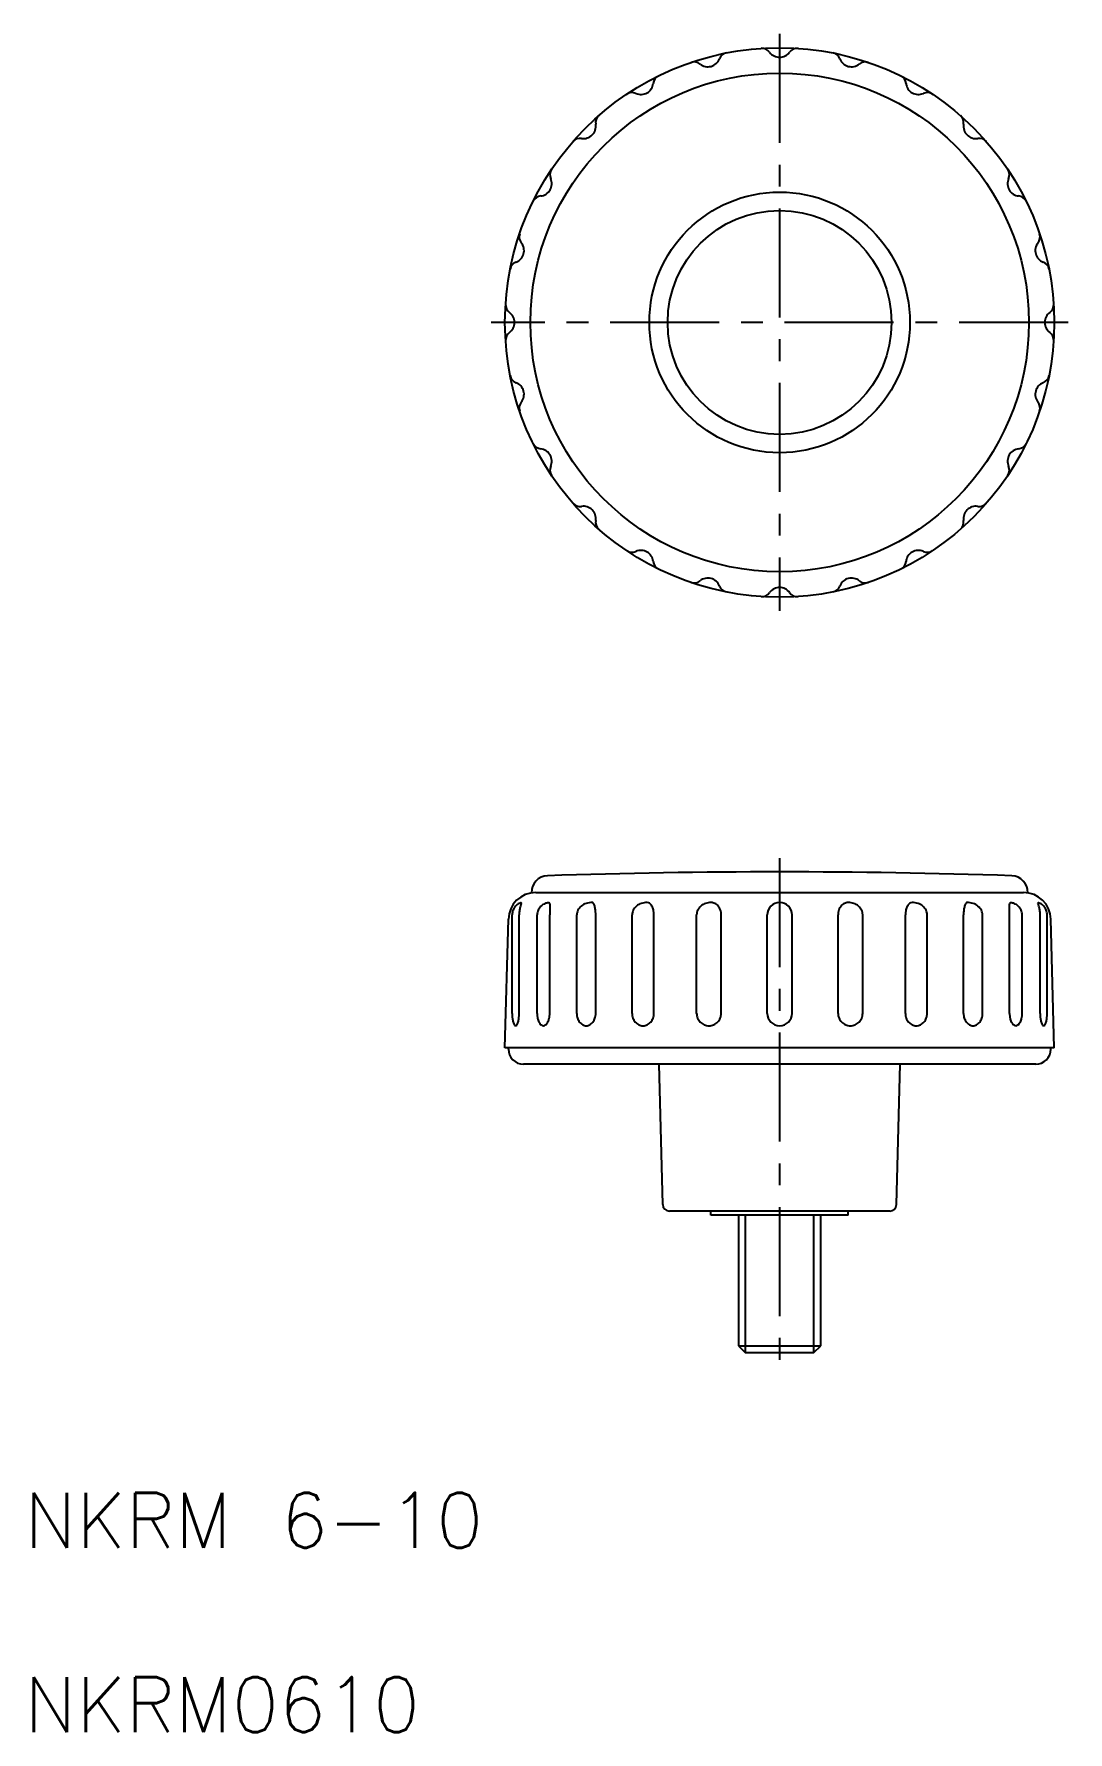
# Model space of a CAD drawing. Extents: x 59 to 134, y 87 to 210.
import ezdxf
from ezdxf.enums import TextEntityAlignment as Align

# ---------------------------------------------------------------- set-up
doc = ezdxf.new("R2010")
doc.units = 0
doc.header["$LTSCALE"] = 0.25
doc.linetypes.add('CENTER', pattern=[50.8, 31.75, -6.35, 6.35, -6.35])
doc.layers.get('0').update_dxf_attribs({"linetype": 'CONTINUOUS'})
doc.layers.add('CENTER', color=1, linetype='CENTER')
doc.styles.get("Standard").update_dxf_attribs({"font": 'txt.shx'})

msp = doc.modelspace()

# ---------------------------------------------------------------- linework, layer by layer
at = {"color": 7, "linetype": 'CONTINUOUS'}
for p, q in [((95.120943, 148.001529), (130.632514, 148.001529)), ((92.876728, 136.701529), (93.121628, 146.053883)), ((93.398729, 139.201529), (93.398729, 146.372514)), ((93.907855, 139.201529), (93.907855, 146.372514)), ((95.218775, 139.201529), (95.218775, 146.372514)), ((96.136186, 139.201529), (96.136186, 146.372514)), ((98.104159, 139.201529), (98.104159, 146.372514)), ((99.484566, 139.201529), (99.484566, 146.372514)), ((102.13386, 139.201529), (102.13386, 146.372514)), ((103.722413, 139.201529), (103.722413, 146.372514)), ((106.830865, 139.201529), (106.830865, 146.372514)), ((108.621386, 139.201529), (108.621386, 146.372514)), ((111.976728, 139.201529), (111.976728, 146.372514)), ((113.776728, 139.201529), (113.776728, 146.372514)), ((117.13207, 139.201529), (117.13207, 146.372514)), ((118.922592, 139.201529), (118.922592, 146.372514)), ((122.031044, 139.201529), (122.031044, 146.372514)), ((123.619596, 139.201529), (123.619596, 146.372514)), ((126.268891, 139.201529), (126.268891, 146.372514)), ((127.649298, 139.201529), (127.649298, 146.372514)), ((129.61727, 139.201529), (129.61727, 146.372514)), ((130.534682, 139.201529), (130.534682, 146.372514)), ((131.845601, 139.201529), (131.845601, 146.372514)), ((132.354727, 139.201529), (132.354727, 146.372514)), ((132.876728, 136.701529), (132.631828, 146.053883)), ((132.876728, 136.701529), (92.876728, 136.701529)), ((93.126728, 136.601529), (93.126728, 136.701529)), ((132.626728, 136.601529), (132.626728, 136.701529)), ((131.526728, 135.501529), (94.226728, 135.501529)), ((104.363978, 125.288441), (104.096539, 135.501529)), ((121.389478, 125.288441), (121.656918, 135.501529)), ((120.88965, 124.801529), (104.863807, 124.801529)), ((107.876728, 124.501529), (107.876728, 124.801529)), ((117.876728, 124.501529), (107.876728, 124.501529)), ((109.876728, 124.501529), (109.876728, 115.001529)), ((112.876729, 124.801529), (112.876828, 124.801529)), ((115.876728, 115.001529), (115.876728, 124.501529)), ((116.883189, 124.801529), (116.883189, 124.801629)), ((117.876728, 124.501529), (117.876728, 124.801529)), ((109.876728, 115.001529), (115.876728, 115.001529)), ((109.876728, 115.001529), (110.376728, 114.505504)), ((115.376728, 114.505504), (115.876728, 115.001529)), ((110.376728, 114.505504), (115.376728, 114.505504))]:
    msp.add_line(p, q, dxfattribs=at)
at = {"color": 3, "linetype": 'CONTINUOUS'}
for p, q in [((110.376728, 124.501529), (110.376728, 114.505504)), ((115.376728, 114.505504), (115.376728, 124.501529))]:
    msp.add_line(p, q, dxfattribs=at)
at = {"color": 7, "linetype": 'CONTINUOUS'}
for radius in [20, 18.15, 9.487383, 8.15]:
    msp.add_circle((112.876728, 189.498471), radius, dxfattribs=at)
for centre, radius, start, end in [((109.14104, 208.433482), 0.7, 101.160554, 158.873286), ((111.584384, 208.755154), 0.7, 36.126714, 93.839446), ((112.876728, 209.698471), 0.9, 216.126714, 323.873286), ((114.169072, 208.755154), 0.7, 86.160554, 143.873286), ((116.612416, 208.433482), 0.7, 21.126714, 78.839446), ((106.644423, 207.764515), 0.7, 51.126714, 108.839446), ((107.648584, 209.010173), 0.9, 231.126714, 338.873286), ((118.104873, 209.010173), 0.9, 201.126714, 308.873286), ((119.109033, 207.764515), 0.7, 71.160554, 128.873286), ((102.776728, 206.992184), 0.9, 246.126714, 353.873286), ((104.36759, 206.82142), 0.7, 116.160554, 173.873286), ((121.385867, 206.82142), 0.7, 6.126714, 63.839446), ((122.976728, 206.992184), 0.9, 186.126714, 293.873286), ((102.129184, 205.529076), 0.7, 66.126714, 123.839446), ((123.624273, 205.529076), 0.7, 56.160554, 113.873286), ((100.174022, 204.028828), 0.7, 131.160554, 188.873286), ((125.579434, 204.028828), 0.7, 351.126714, 48.839446), ((98.346372, 202.201177), 0.7, 81.126714, 138.839446), ((98.593171, 203.782028), 0.9, 261.126714, 8.873286), ((127.160285, 203.782028), 0.9, 171.126714, 278.873286), ((127.407085, 202.201177), 0.7, 41.160554, 98.873286), ((96.846123, 200.246015), 0.7, 146.160554, 203.873286), ((128.907333, 200.246015), 0.7, 336.126714, 33.839446), ((95.383015, 199.598471), 0.9, 276.126714, 23.873286), ((130.370441, 199.598471), 0.9, 156.126714, 263.873286), ((95.553779, 198.00761), 0.7, 96.126714, 153.839446), ((130.199677, 198.00761), 0.7, 26.160554, 83.873286), ((94.610684, 195.730776), 0.7, 161.160554, 218.873286), ((131.142773, 195.730776), 0.7, 321.126714, 18.839446), ((93.365027, 194.726616), 0.9, 291.126714, 38.873286), ((132.38843, 194.726616), 0.9, 141.126714, 248.873286), ((93.941717, 193.234159), 0.7, 111.126714, 168.839446), ((131.811739, 193.234159), 0.7, 11.160554, 68.873286), ((93.620045, 190.790815), 0.7, 176.160554, 233.873286), ((132.133411, 190.790815), 0.7, 306.126714, 3.839446), ((92.676728, 189.498471), 0.9, 306.126714, 53.873286), ((133.076728, 189.498471), 0.9, 126.126714, 233.873286), ((93.620045, 188.206127), 0.7, 126.126714, 183.839446), ((132.133411, 188.206127), 0.7, 356.160554, 53.873286), ((93.941717, 185.762783), 0.7, 191.160554, 248.873286), ((131.811739, 185.762783), 0.7, 291.126714, 348.839446), ((93.365027, 184.270326), 0.9, 321.126714, 68.873286), ((132.38843, 184.270326), 0.9, 111.126714, 218.873286), ((94.610684, 183.266166), 0.7, 141.126714, 198.839446), ((131.142773, 183.266166), 0.7, 341.160554, 38.873286), ((95.553779, 180.989332), 0.7, 206.160554, 263.873286), ((130.199677, 180.989332), 0.7, 276.126714, 333.839446), ((95.383015, 179.398471), 0.9, 336.126714, 83.873286), ((130.370441, 179.398471), 0.9, 96.126714, 203.873286), ((96.846123, 178.750927), 0.7, 156.126714, 213.839446), ((128.907333, 178.750927), 0.7, 326.160554, 23.873286), ((98.346372, 176.795765), 0.7, 221.160554, 278.873286), ((98.593171, 175.214914), 0.9, 351.126714, 98.873286), ((127.160285, 175.214914), 0.9, 81.126714, 188.873286), ((127.407085, 176.795765), 0.7, 261.126714, 318.839446), ((100.174022, 174.968115), 0.7, 171.126714, 228.839446), ((125.579434, 174.968115), 0.7, 311.160554, 8.873286), ((102.129184, 173.467866), 0.7, 236.160554, 293.873286), ((102.776728, 172.004758), 0.9, 6.126714, 113.873286), ((104.36759, 172.175522), 0.7, 186.126714, 243.839446), ((121.385867, 172.175522), 0.7, 296.160554, 353.873286), ((122.976728, 172.004758), 0.9, 66.126714, 173.873286), ((123.624273, 173.467866), 0.7, 246.126714, 303.839446), ((106.644423, 171.232427), 0.7, 251.160554, 308.873286), ((107.648584, 169.986769), 0.9, 21.126714, 128.873286), ((118.104873, 169.986769), 0.9, 51.126714, 158.873286), ((119.109033, 171.232427), 0.7, 231.126714, 288.839446), ((109.14104, 170.56346), 0.7, 201.126714, 258.839446), ((111.584384, 170.241788), 0.7, 266.160554, 323.873286), ((112.876728, 169.298471), 0.9, 36.126714, 143.873286), ((114.169072, 170.241788), 0.7, 216.126714, 273.839446), ((116.612416, 170.56346), 0.7, 281.160554, 338.873286), ((96.009098, 148.016246), 1.2, 91.937908, 181.866167), ((112.876728, -350.498471), 500, 88.062092, 91.937908), ((129.744358, 148.016246), 1.2, 358.133833, 88.062092), ((95.120943, 146.001529), 2, 90, 178.5), ((94.260896, 146.435653), 0.842512, 114.042653, 137.123968), ((94.23436, 146.495134), 0.777379, 105.007467, 114.042653), ((94.645517, 146.775992), 0.682975, 144.876305, 160.060105), ((94.046009, 147.197704), 0.05, 324.876305, 105.007467), ((96.14692, 146.315329), 0.947869, 111.323297, 133.301252), ((96.168145, 146.260955), 1.006239, 97.495129, 111.323297), ((96.049934, 147.159451), 0.1, 357.003592, 97.495129), ((102.427177, 146.825635), 6.285974, 177.003592, 178.329239), ((99.147911, 146.115926), 1.143416, 108.327481, 128.649661), ((99.229567, 145.869417), 1.403097, 90, 108.327481), ((99.229567, 147.181031), 0.091483, 34.37302, 90), ((98.672508, 146.79999), 0.766396, 15.819099, 34.37302), ((103.156024, 146.156387), 1.104399, 108.835208, 129.472177), ((103.226728, 145.949113), 1.323401, 90, 108.835208), ((103.226728, 146.987232), 0.285281, 53.05406, 90), ((103.006717, 146.694694), 0.651319, 28.844232, 53.05406), ((107.825386, 146.207152), 1.055698, 109.535626, 130.583611), ((107.881521, 146.048946), 1.223568, 90, 109.535626), ((107.881521, 146.660208), 0.612306, 63.258068, 90), ((107.811524, 146.521289), 0.767863, 39.422689, 63.258068), ((112.876728, 146.372514), 0.9, 0, 180), ((117.941932, 146.521289), 0.767863, 116.741932, 140.577311), ((117.871936, 146.660208), 0.612306, 90, 116.741932), ((117.871936, 146.048946), 1.223568, 70.464374, 90), ((117.92807, 146.207152), 1.055698, 49.416389, 70.464374), ((122.746739, 146.694694), 0.651319, 126.94594, 151.155768), ((122.526728, 146.987232), 0.285281, 90, 126.94594), ((122.526728, 145.949113), 1.323401, 71.164792, 90), ((122.597432, 146.156387), 1.104399, 50.527823, 71.164792), ((127.080948, 146.79999), 0.766396, 145.62698, 164.180901), ((126.523889, 147.181031), 0.091483, 90, 145.62698), ((126.523889, 145.869417), 1.403097, 71.672519, 90), ((126.605545, 146.115926), 1.143416, 51.350339, 71.672519), ((129.703523, 147.159451), 0.1, 82.504871, 182.996408), ((123.32628, 146.825635), 6.285974, 1.670761, 2.996408), ((129.585311, 146.260955), 1.006239, 68.676703, 82.504871), ((129.606536, 146.315329), 0.947869, 46.698748, 68.676703), ((130.632514, 146.001529), 2, 1.5, 90), ((131.707448, 147.197704), 0.05, 74.992533, 215.123695), ((131.107939, 146.775992), 0.682975, 19.939895, 35.123695), ((131.519097, 146.495134), 0.777379, 65.957347, 74.992533), ((131.492561, 146.435653), 0.842512, 42.876032, 65.957347), ((94.366703, 146.372514), 0.967974, 158.963845, 180), ((94.302166, 146.397334), 0.898829, 137.123968, 158.963845), ((96.384011, 146.372514), 2.476156, 171.454133, 180), ((95.314821, 146.53318), 1.394961, 160.060105, 171.454133), ((96.06319, 146.372514), 0.844415, 156.272902, 180), ((96.11413, 146.350124), 0.900059, 133.301252, 156.272902), ((126.990872, 146.372514), 30.854685, 179.307786, 180), ((111.577217, 146.558742), 15.439906, 178.329239, 179.307786), ((98.829739, 146.372514), 0.725581, 152.617877, 180), ((99.022602, 146.27262), 0.942778, 128.649661, 152.617877), ((97.766011, 146.54315), 1.708576, 6.6936, 15.819099), ((96.31205, 146.372514), 3.172516, 0, 6.6936), ((102.879941, 146.372514), 0.746081, 153.298579, 180), ((103.047406, 146.288282), 0.933536, 129.472177, 153.298579), ((102.653846, 146.500346), 1.05417, 12.851095, 28.844232), ((102.093501, 146.372514), 1.628911, 0, 12.851095), ((107.605555, 146.372514), 0.77469, 154.19386, 180), ((107.739019, 146.307977), 0.922939, 130.583611, 154.19386), ((107.701907, 146.431176), 0.909765, 18.804409, 39.422689), ((107.529632, 146.372514), 1.091754, 0, 18.804409), ((118.223825, 146.372514), 1.091754, 161.195591, 180), ((118.051549, 146.431176), 0.909765, 140.577311, 161.195591), ((118.014437, 146.307977), 0.922939, 25.80614, 49.416389), ((118.147902, 146.372514), 0.77469, 0, 25.80614), ((123.659955, 146.372514), 1.628911, 167.148905, 180), ((123.09961, 146.500346), 1.05417, 151.155768, 167.148905), ((122.706051, 146.288282), 0.933536, 26.701421, 50.527823), ((122.873516, 146.372514), 0.746081, 0, 26.701421), ((129.441407, 146.372514), 3.172516, 173.3064, 180), ((127.987446, 146.54315), 1.708576, 164.180901, 173.3064), ((126.730855, 146.27262), 0.942778, 27.382123, 51.350339), ((126.923717, 146.372514), 0.725581, 0, 27.382123), ((114.176239, 146.558742), 15.439906, 0.692214, 1.670761), ((98.762585, 146.372514), 30.854685, 0, 0.692214), ((129.639327, 146.350124), 0.900059, 23.727098, 46.698748), ((129.690267, 146.372514), 0.844415, 0, 23.727098), ((130.438636, 146.53318), 1.394961, 8.545867, 19.939895), ((129.369445, 146.372514), 2.476156, 0, 8.545867), ((131.45129, 146.397334), 0.898829, 21.036155, 42.876032), ((131.386753, 146.372514), 0.967974, 0, 21.036155), ((96.576684, 139.201529), 3.177954, 180, 186.682274), ((95.11978, 139.030839), 1.711086, 186.682274, 195.793434), ((94.211476, 138.773928), 0.767147, 195.793434, 214.327402), ((93.095109, 138.773928), 0.767147, 325.672598, 344.206566), ((92.186805, 139.030839), 1.711086, 344.206566, 353.317726), ((90.729901, 139.201529), 3.177954, 353.317726, 0), ((96.979377, 139.201528), 1.760602, 179.999983, 191.920952), ((96.334733, 139.065432), 1.101748, 191.920828, 207.006752), ((95.92928, 138.858783), 0.64667, 207.006774, 230.899043), ((95.425681, 138.858783), 0.64667, 309.100957, 332.993226), ((95.020228, 139.065432), 1.101748, 332.993248, 348.079172), ((94.375584, 139.201528), 1.760602, 348.079048, 0.000017), ((99.273984, 139.20153), 1.169825, 180.000043, 197.62287), ((99.038689, 139.126784), 0.922943, 197.622755, 217.484312), ((98.889334, 139.012246), 0.734725, 217.484304, 241.625689), ((98.699391, 139.012246), 0.734725, 298.374311, 322.515696), ((98.550036, 139.126784), 0.922943, 322.515688, 342.377245), ((98.314741, 139.20153), 1.169825, 342.37713, 359.999957), ((103.151523, 139.201529), 1.017663, 180, 200.080166), ((103.042405, 139.16164), 0.901482, 200.080166, 221.429342), ((102.972779, 139.100194), 0.80862, 221.429342, 244.857067), ((102.883494, 139.100194), 0.80862, 295.142933, 318.570658), ((102.813868, 139.16164), 0.901482, 318.570658, 339.919834), ((102.704749, 139.201529), 1.017663, 339.919834, 0), ((107.735524, 139.201529), 0.904659, 180, 202.393247), ((107.730952, 139.199645), 0.899714, 202.393247, 224.848747), ((107.728018, 139.196728), 0.895577, 224.848747, 247.392847), ((107.724232, 139.196728), 0.895577, 292.607153, 315.151253), ((107.721299, 139.199645), 0.899714, 315.151253, 337.606753), ((107.716727, 139.201529), 0.904659, 337.606753, 0), ((112.876728, 139.201529), 0.9, 180, 0), ((118.03673, 139.201529), 0.904659, 180, 202.393247), ((118.032157, 139.199645), 0.899714, 202.393247, 224.848747), ((118.029224, 139.196728), 0.895577, 224.848747, 247.392847), ((118.025438, 139.196728), 0.895577, 292.607153, 315.151253), ((118.022505, 139.199645), 0.899714, 315.151253, 337.606753), ((118.017933, 139.201529), 0.904659, 337.606753, 0), ((123.048707, 139.201529), 1.017663, 180, 200.080166), ((122.939589, 139.16164), 0.901482, 200.080166, 221.429342), ((122.869963, 139.100194), 0.80862, 221.429342, 244.857067), ((122.780678, 139.100194), 0.80862, 295.142933, 318.570658), ((122.711052, 139.16164), 0.901482, 318.570658, 339.919834), ((122.601933, 139.201529), 1.017663, 339.919834, 0), ((127.438716, 139.20153), 1.169825, 180.000043, 197.62287), ((127.203421, 139.126784), 0.922943, 197.622755, 217.484312), ((127.054066, 139.012246), 0.734725, 217.484304, 241.625689), ((126.864123, 139.012246), 0.734725, 298.374311, 322.515696), ((126.714768, 139.126784), 0.922943, 322.515688, 342.377245), ((126.479473, 139.20153), 1.169825, 342.37713, 359.999957), ((131.377872, 139.201528), 1.760602, 179.999983, 191.920952), ((130.733228, 139.065432), 1.101748, 191.920828, 207.006752), ((130.327775, 138.858783), 0.64667, 207.006774, 230.899043), ((129.824177, 138.858783), 0.64667, 309.100957, 332.993226), ((129.418724, 139.065432), 1.101748, 332.993248, 348.079172), ((128.77408, 139.201528), 1.760602, 348.079048, 0.000017), ((135.023556, 139.201529), 3.177954, 180, 186.682274), ((133.566652, 139.030839), 1.711086, 186.682274, 195.793434), ((132.658348, 138.773928), 0.767147, 195.793434, 214.327402), ((131.54198, 138.773928), 0.767147, 325.672598, 344.206566), ((130.633676, 139.030839), 1.711086, 344.206566, 353.317726), ((129.176773, 139.201529), 3.177954, 353.317726, 0), ((93.653292, 138.392769), 0.09124, 214.327402, 270), ((93.653292, 138.392769), 0.09124, 270, 325.672598), ((95.677482, 138.548955), 0.247426, 230.898916, 269.999879), ((95.67748, 138.548954), 0.247425, 270.000237, 309.1012), ((98.794363, 138.836408), 0.534879, 241.625573, 269.999939), ((98.794362, 138.83641), 0.534881, 270.000008, 298.374373), ((102.928136, 139.005078), 0.703548, 244.857067, 270), ((102.928136, 139.005078), 0.703548, 270, 295.142933), ((107.726125, 139.192182), 0.890653, 247.392847, 270), ((107.726125, 139.192182), 0.890653, 270, 292.607153), ((118.027331, 139.192182), 0.890653, 247.392847, 270), ((118.027331, 139.192182), 0.890653, 270, 292.607153), ((122.82532, 139.005078), 0.703548, 244.857067, 270), ((122.82532, 139.005078), 0.703548, 270, 295.142933), ((126.959095, 138.836408), 0.534879, 241.625573, 269.999939), ((126.959094, 138.83641), 0.534881, 270.000008, 298.374373), ((130.075977, 138.548955), 0.247426, 230.898916, 269.999879), ((130.075975, 138.548955), 0.247426, 270.000121, 309.101084), ((132.100164, 138.392769), 0.09124, 214.327402, 270), ((132.100164, 138.392769), 0.09124, 270, 325.672598), ((94.226728, 136.601529), 1.1, 180, 270), ((131.526728, 136.601529), 1.1, 270, 0), ((104.863807, 125.301529), 0.5, 181.5, 270), ((120.88965, 125.301529), 0.5, 270, 358.5)]:
    msp.add_arc(centre, radius, start, end, dxfattribs=at)
at = {"layer": 'CENTER', "color": 1, "linetype": 'CENTER'}
for p, q in [((112.876728, 210.498471), (112.876728, 168.498471)), ((133.876728, 189.498471), (91.876728, 189.498471)), ((112.876728, 150.501529), (112.876728, 113.505504))]:
    msp.add_line(p, q, dxfattribs=at)

# ---------------------------------------------------------------- texts
at = {"color": 7, "linetype": 'CONTINUOUS'}
for s, p in [('NKRM 6-10', (57.893391, 102.300425)), ('NKRM0610', (57.893391, 88.884756))]:
    msp.add_text(s, height=4, dxfattribs=at).set_placement(p, align=Align.MIDDLE_LEFT)

doc.saveas('drawing.dxf')
